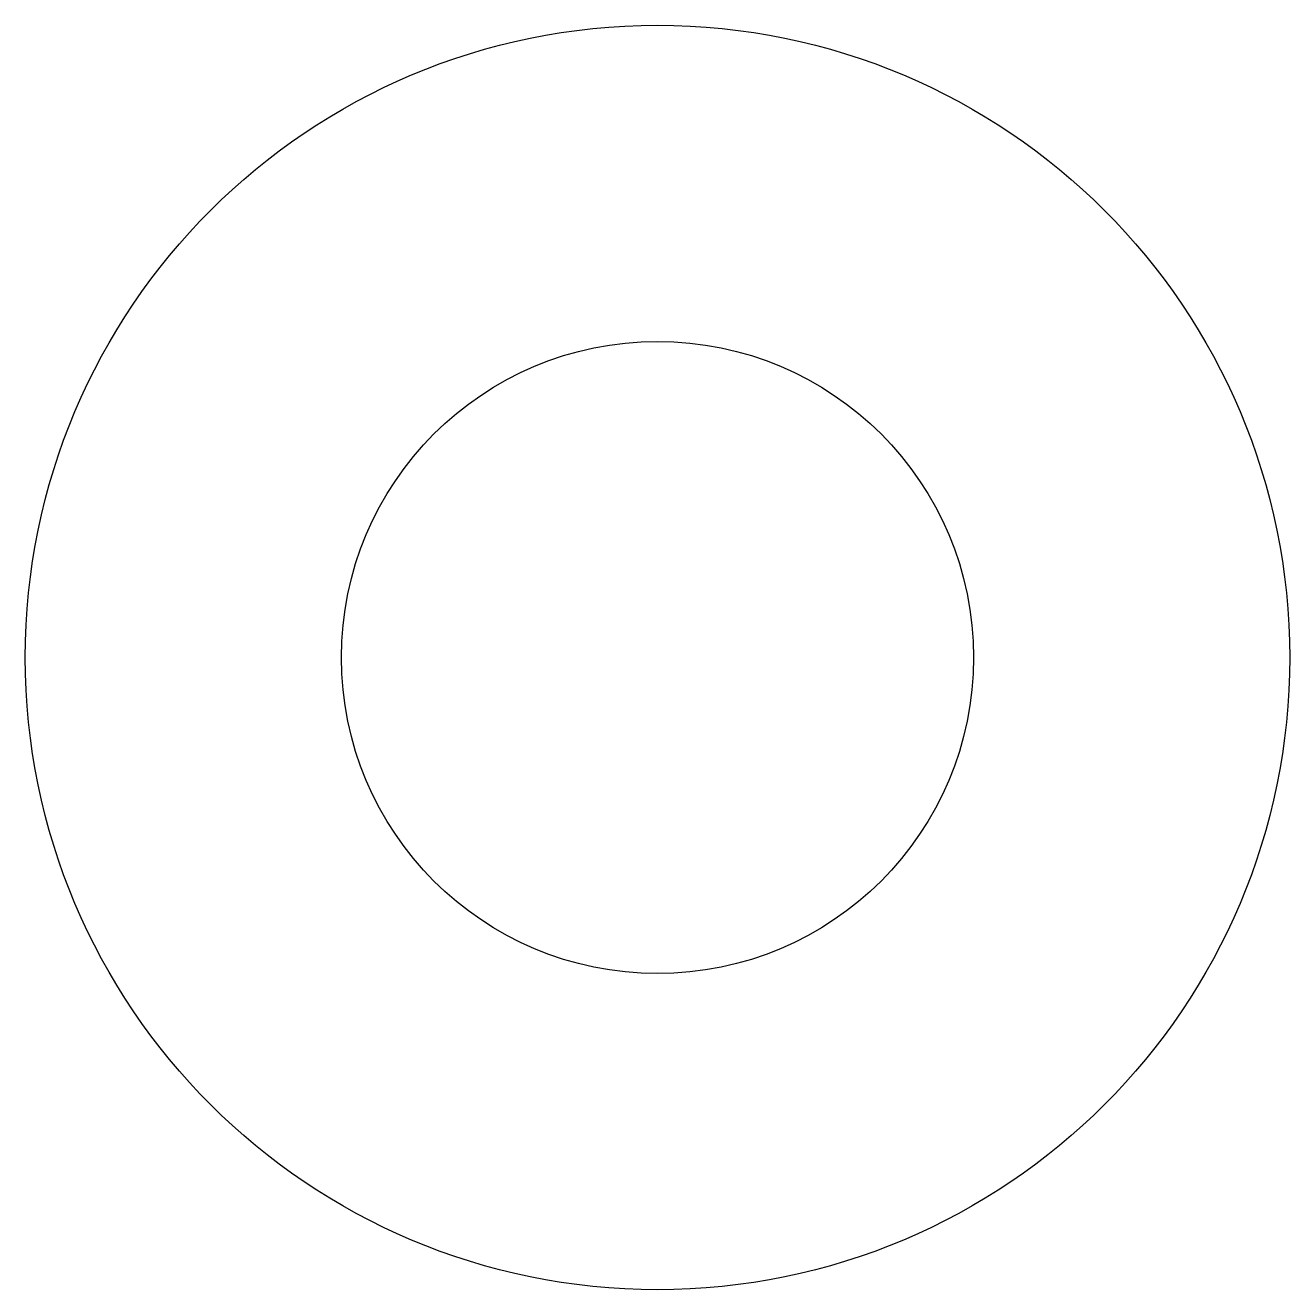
# Model space of a CAD drawing. Header units: millimetres. Extents: x -9.41 to -2.41, y -1.34 to 5.66.
import ezdxf

# ---------------------------------------------------------------- set-up
doc = ezdxf.new("R2010")
doc.units = ezdxf.units.MM

msp = doc.modelspace()

# ---------------------------------------------------------------- linework, layer by layer
at = {"color": 7, "linetype": 'Continuous', "lineweight": 25}
for radius in [3.5, 1.75]:
    msp.add_circle((-5.9081, 2.155), radius, dxfattribs=at)

doc.saveas('drawing.dxf')
